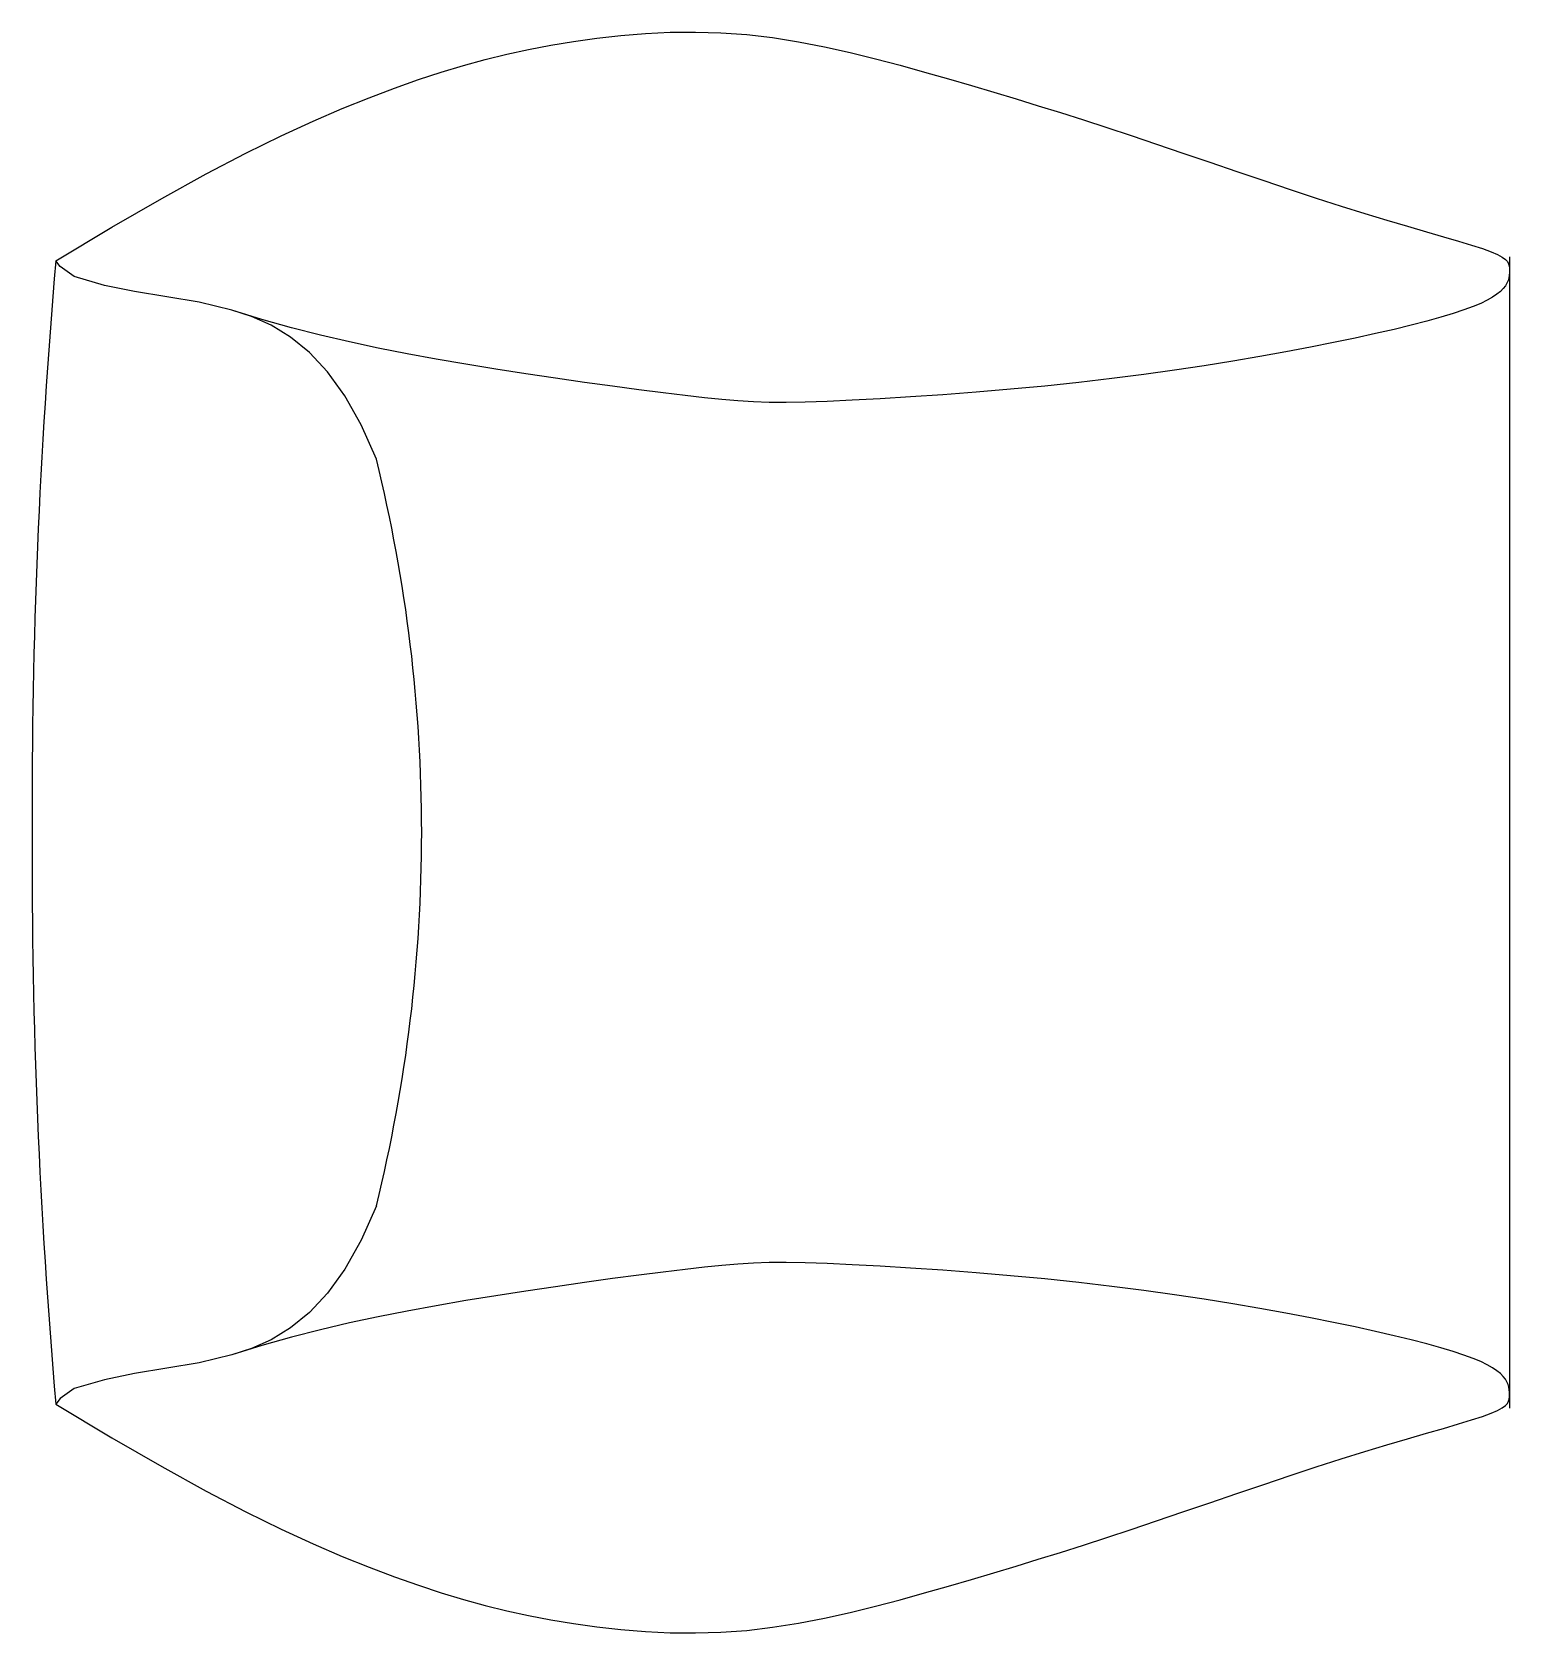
# Model space of a CAD drawing. Header units: millimetres. Extents: x -826.534 to -825.864, y 2705.298 to 2706.024.
import ezdxf

# ---------------------------------------------------------------- set-up
doc = ezdxf.new("R2010")
doc.units = ezdxf.units.MM
doc.header["$LTSCALE"] = 10
doc.layers.add('Móveis_sofás', color=2, linetype='Continuous')

msp = doc.modelspace()

# ---------------------------------------------------------------- linework, layer by layer
at = {"layer": 'Móveis_sofás'}
msp.add_line((-825.86396, 2705.3997), (-825.86396, 2705.92198), dxfattribs=at)
for points in [[(-826.52356, 2705.92013), (-826.49818, 2705.93538), (-826.47556, 2705.94845), (-826.4554, 2705.95955), (-826.43743, 2705.96894), (-826.42134, 2705.97685), (-826.40684, 2705.98352), (-826.39364, 2705.98919), (-826.38145, 2705.99409), (-826.37, 2705.99845), (-826.35914, 2706.00232), (-826.34873, 2706.00575), (-826.33866, 2706.00879), (-826.32878, 2706.01149), (-826.31898, 2706.01388), (-826.30912, 2706.016), (-826.29907, 2706.01791), (-826.28874, 2706.01963), (-826.27813, 2706.02113), (-826.26726, 2706.02235), (-826.25617, 2706.02326), (-826.24488, 2706.0238), (-826.23344, 2706.02393), (-826.22187, 2706.0236), (-826.21019, 2706.02275), (-826.19845, 2706.02137), (-826.18669, 2706.01951), (-826.17497, 2706.01724), (-826.16333, 2706.01466), (-826.15183, 2706.01183), (-826.14053, 2706.00883), (-826.12947, 2706.00575), (-826.1187, 2706.00265), (-826.10826, 2705.99961), (-826.09806, 2705.9966), (-826.08799, 2705.99358), (-826.07793, 2705.99051), (-826.0678, 2705.98736), (-826.05746, 2705.98408), (-826.04682, 2705.98063), (-826.03577, 2705.97698), (-826.02424, 2705.9731), (-826.01232, 2705.96904), (-826.00016, 2705.96489), (-825.98789, 2705.96069), (-825.97566, 2705.95654), (-825.9636, 2705.95248), (-825.95186, 2705.94861), (-825.94056, 2705.94497), (-825.92985, 2705.94164), (-825.91979, 2705.9386), (-825.91045, 2705.93584), (-825.90187, 2705.93335), (-825.89412, 2705.9311), (-825.88726, 2705.92909), (-825.88134, 2705.92729), (-825.87643, 2705.92569), (-825.87256, 2705.92426), (-825.86962, 2705.92299), (-825.86748, 2705.92183), (-825.86602, 2705.92077), (-825.8651, 2705.91978), (-825.86458, 2705.91881), (-825.86434, 2705.91786), (-825.86425, 2705.91687), (-825.8642, 2705.91584), (-825.8642, 2705.91476), (-825.86428, 2705.91364), (-825.86448, 2705.91248), (-825.86481, 2705.91128), (-825.86533, 2705.91006), (-825.86605, 2705.90881), (-825.86702, 2705.90755), (-825.86827, 2705.90627), (-825.86985, 2705.90497), (-825.87182, 2705.90364), (-825.87426, 2705.90227), (-825.8772, 2705.90086), (-825.88072, 2705.89939), (-825.88488, 2705.89785), (-825.88974, 2705.89625), (-825.89533, 2705.89456), (-825.90167, 2705.8928), (-825.90874, 2705.89097), (-825.91652, 2705.88907), (-825.925, 2705.88712), (-825.93416, 2705.88512), (-825.944, 2705.88307), (-825.95449, 2705.88099), (-825.96562, 2705.87887), (-825.97738, 2705.87675), (-825.98972, 2705.87463), (-826.00265, 2705.87255), (-826.01611, 2705.87052), (-826.03011, 2705.86856), (-826.0446, 2705.8667), (-826.05957, 2705.86496), (-826.07496, 2705.86336), (-826.09054, 2705.8619), (-826.10606, 2705.86058), (-826.12126, 2705.85942), (-826.13589, 2705.85842), (-826.14968, 2705.85758), (-826.16239, 2705.85691), (-826.17374, 2705.8564), (-826.1836, 2705.85607), (-826.19222, 2705.85592), (-826.19995, 2705.85595), (-826.20717, 2705.85617), (-826.21423, 2705.85658), (-826.22149, 2705.85719), (-826.22932, 2705.85799), (-826.23808, 2705.85901), (-826.24804, 2705.86022), (-826.25909, 2705.86164), (-826.27105, 2705.86322), (-826.28372, 2705.86497), (-826.29691, 2705.86685), (-826.31042, 2705.86887), (-826.32406, 2705.87099), (-826.33765, 2705.8732), (-826.35102, 2705.8755), (-826.36422, 2705.87792), (-826.3773, 2705.88051), (-826.39036, 2705.88333), (-826.40346, 2705.88641), (-826.41668, 2705.8898), (-826.43009, 2705.89357), (-826.44376, 2705.89774)], [(-826.44376, 2705.89774), (-826.45857, 2705.90145), (-826.48783, 2705.9062), (-826.50152, 2705.90903), (-826.51527, 2705.91305), (-826.52157, 2705.91763), (-826.52356, 2705.92013)], [(-826.37818, 2705.83017), (-826.38504, 2705.84576), (-826.39244, 2705.85888), (-826.40031, 2705.86975), (-826.40856, 2705.87858), (-826.41711, 2705.88558), (-826.42588, 2705.89097), (-826.43479, 2705.89495), (-826.44376, 2705.89774)], [(-826.37818, 2705.49152), (-826.38504, 2705.47593), (-826.39244, 2705.4628), (-826.40031, 2705.45194), (-826.40856, 2705.44311), (-826.41711, 2705.43611), (-826.42588, 2705.43072), (-826.43479, 2705.42674), (-826.44376, 2705.42395)], [(-826.52356, 2705.40156), (-826.49818, 2705.3863), (-826.47556, 2705.37324), (-826.4554, 2705.36214), (-826.43743, 2705.35275), (-826.42134, 2705.34484), (-826.40684, 2705.33817), (-826.39364, 2705.3325), (-826.38145, 2705.32759), (-826.37, 2705.32324), (-826.35914, 2705.31937), (-826.34873, 2705.31593), (-826.33866, 2705.31289), (-826.32878, 2705.3102), (-826.31898, 2705.30781), (-826.30912, 2705.30568), (-826.29907, 2705.30377), (-826.28874, 2705.30206), (-826.27813, 2705.30056), (-826.26726, 2705.29933), (-826.25617, 2705.29843), (-826.24488, 2705.29788), (-826.23344, 2705.29776), (-826.22187, 2705.29809), (-826.21019, 2705.29894), (-826.19845, 2705.30032), (-826.18669, 2705.30218), (-826.17497, 2705.30444), (-826.16333, 2705.30703), (-826.15183, 2705.30986), (-826.14053, 2705.31286), (-826.12947, 2705.31594), (-826.1187, 2705.31903), (-826.10826, 2705.32207), (-826.09806, 2705.32509), (-826.08799, 2705.32811), (-826.07793, 2705.33117), (-826.0678, 2705.33433), (-826.05746, 2705.33761), (-826.04682, 2705.34106), (-826.03577, 2705.34471), (-826.02424, 2705.34859), (-826.01232, 2705.35264), (-826.00016, 2705.3568), (-825.98789, 2705.36099), (-825.97566, 2705.36515), (-825.9636, 2705.3692), (-825.95186, 2705.37308), (-825.94056, 2705.37672), (-825.92985, 2705.38005), (-825.91979, 2705.38309), (-825.91045, 2705.38584), (-825.90187, 2705.38834), (-825.89412, 2705.39058), (-825.88726, 2705.3926), (-825.88134, 2705.3944), (-825.87643, 2705.396), (-825.87256, 2705.39743), (-825.86962, 2705.3987), (-825.86748, 2705.39985), (-825.86602, 2705.40091), (-825.8651, 2705.40191), (-825.86458, 2705.40287), (-825.86434, 2705.40383), (-825.86425, 2705.40481), (-825.8642, 2705.40584), (-825.8642, 2705.40693), (-825.86428, 2705.40805), (-825.86448, 2705.40921), (-825.86481, 2705.41041), (-825.86533, 2705.41163), (-825.86605, 2705.41288), (-825.86702, 2705.41414), (-825.86827, 2705.41542), (-825.86985, 2705.41672), (-825.87182, 2705.41805), (-825.87426, 2705.41942), (-825.8772, 2705.42083), (-825.88072, 2705.4223), (-825.88488, 2705.42383), (-825.88974, 2705.42544), (-825.89533, 2705.42713), (-825.90167, 2705.42889), (-825.90874, 2705.43072), (-825.91652, 2705.43261), (-825.925, 2705.43456), (-825.93416, 2705.43657), (-825.944, 2705.43861), (-825.95449, 2705.4407), (-825.96562, 2705.44281), (-825.97738, 2705.44494), (-825.98972, 2705.44706), (-826.00265, 2705.44914), (-826.01611, 2705.45117), (-826.03011, 2705.45313), (-826.0446, 2705.45499), (-826.05957, 2705.45673), (-826.07496, 2705.45833), (-826.09054, 2705.45979), (-826.10606, 2705.4611), (-826.12126, 2705.46226), (-826.13589, 2705.46326), (-826.14968, 2705.46411), (-826.16239, 2705.46478), (-826.17374, 2705.46529), (-826.1836, 2705.46562), (-826.19222, 2705.46577), (-826.19995, 2705.46574), (-826.20717, 2705.46552), (-826.21423, 2705.46511), (-826.22149, 2705.4645), (-826.22932, 2705.46369), (-826.23808, 2705.46268), (-826.24804, 2705.46146), (-826.25909, 2705.46005), (-826.27105, 2705.45847), (-826.28372, 2705.45672), (-826.29691, 2705.45483), (-826.31042, 2705.45282), (-826.32406, 2705.4507), (-826.33765, 2705.44849), (-826.35102, 2705.44619), (-826.36422, 2705.44377), (-826.3773, 2705.44117), (-826.39036, 2705.43836), (-826.40346, 2705.43528), (-826.41668, 2705.43188), (-826.43009, 2705.42812), (-826.44376, 2705.42395)], [(-826.44376, 2705.42395), (-826.45857, 2705.42024), (-826.48783, 2705.41549), (-826.50152, 2705.41265), (-826.51527, 2705.40864), (-826.52157, 2705.40405), (-826.52356, 2705.40156)]]:
    msp.add_lwpolyline(points, dxfattribs=at)
for centre, radius, start, end in [((-823.68941, 2705.67231), 2.84497, 175.0029, 180.23101), ((-827.06493, 2705.66084), 0.70732, 0, 13.85074), ((-823.68941, 2705.64937), 2.84497, 179.76899, 184.9971), ((-827.06493, 2705.66084), 0.70732, 346.14926, 0)]:
    msp.add_arc(centre, radius, start, end, dxfattribs=at)

doc.saveas('drawing.dxf')
